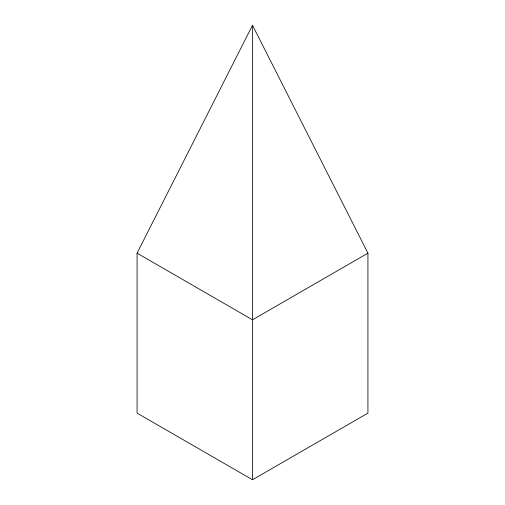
<?xml version="1.0" encoding="UTF-8"?>
<svg xmlns="http://www.w3.org/2000/svg" width="505" height="505" viewBox="0 0 505 505"><rect width="100%" height="100%" fill="white"/><g stroke="black" fill="none" stroke-linecap="round" stroke-linejoin="round"><path stroke-width="0.76" d="M137.07 253.169L252.5 25.25L367.93 253.169L367.93 413.109L252.5 479.75L137.07 413.109L137.07 253.169L252.5 319.81L367.93 253.169M252.5 25.25L252.5 479.75"/></g></svg>
